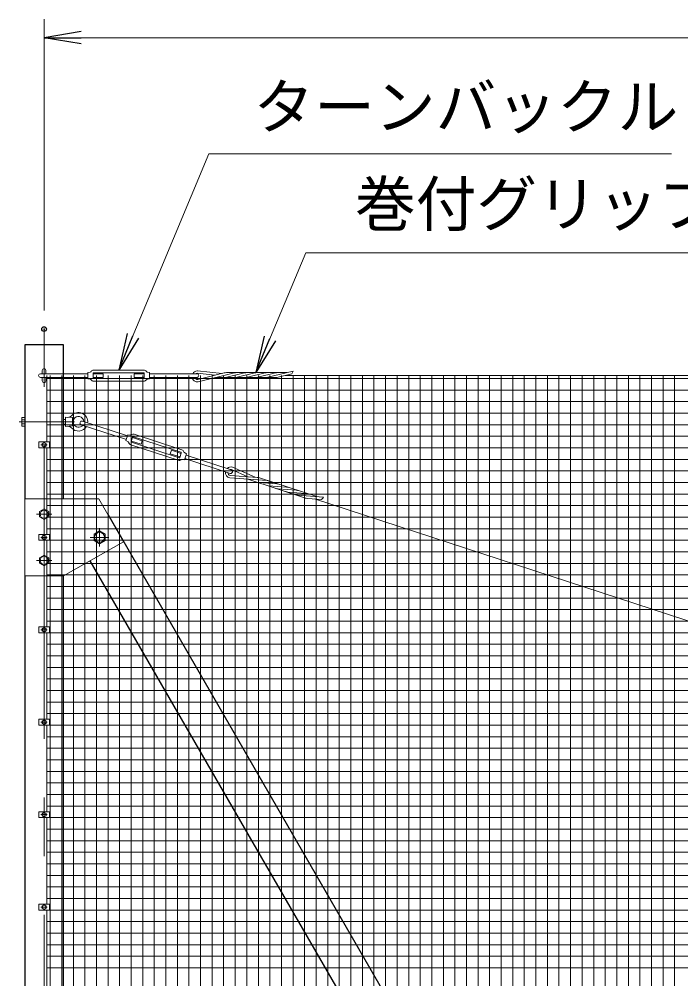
# Model space of a CAD drawing. Units: millimetres, scale not verified. Extents: x -12600 to 12600, y -8910 to 8910.
# Drawn here: x -10099 to -7953, y 1846 to 4960 of the extents above; entities that cross this region are included whole.
import ezdxf
from ezdxf.enums import TextEntityAlignment as Align

# ---------------------------------------------------------------- set-up
doc = ezdxf.new("R2010")
doc.units = ezdxf.units.MM
doc.header["$LTSCALE"] = 30
doc.header["$PDMODE"] = 32
doc.header["$PDSIZE"] = 15
doc.linetypes.add('USER1', pattern=[50.8, 31.75, -6.35, 6.35, -6.35])
for name, color, linetype, lineweight in [('0-0_D-STR1', 1, 'Continuous', 25), ('0-1_D-BMK', 2, 'USER1', 13), ('0-2_D-STR3', 3, 'Continuous', 13), ('0-4_D-STR-DIM', 7, 'Continuous', 13), ('0-7_D-STR-TXT', 7, 'Continuous', 13), ('0-9_D-STR2', 7, 'Continuous', 13)]:
    doc.layers.add(name, color=color, linetype=linetype, lineweight=lineweight)
doc.layers.add('0-5_0', color=7, linetype='Continuous')
doc.layers.add('0-6_Defpoints', color=8, linetype='Continuous')
doc.styles.add('ＭＳ ゴシック', font='')
doc.styles.get('ＭＳ ゴシック').set_extended_font_data('MS Gothic')

# ---------------------------------------------------------------- blocks, each defined once
blk = doc.blocks.new('_Open')
at = {"layer": '0-5_0'}
blk.add_line((-30, 5), (0, 0), dxfattribs=at)
blk.add_lwpolyline([(-30, -5), (0, 0), (-30, 0)], dxfattribs=at)

msp = doc.modelspace()

# ---------------------------------------------------------------- linework, layer by layer
at = {"layer": '0-0_D-STR1'}
for p, q in [((-9955.48, 3903.39), (-10080.48, 3903.39)), ((-10080.48, 3903.39), (-10080.48, 3403.39)), ((-9955.48, 3403.39), (-9955.48, 3903.39)), ((-9810.39, 3352.05), (-9810.96, 3351.72)), ((-7279.48, -1031.61), (-9810.39, 3352.05)), ((-7404.48, -1065.11), (-9868.39, 3202.51)), ((-10080.48, 3153.39), (-10080.48, -1896.61)), ((-9955.48, -1896.61), (-9955.48, 3153.39))]:
    msp.add_line(p, q, dxfattribs=at)
at = {"layer": '0-1_D-BMK'}
for p, q in [((-10017.98, -1947.61), (-10017.98, 3954.39)), ((-10098.59, 3653.39), (-9919.08, 3653.39)), ((-10027.98, 3578.39), (-10007.98, 3578.39)), ((-9992.98, 3353.39), (-10042.98, 3353.39)), ((-9837.98, 3308.39), (-9837.98, 3248.39)), ((-10027.98, 3278.39), (-10007.98, 3278.39)), ((-9867.98, 3278.39), (-9807.98, 3278.39)), ((-9992.98, 3203.39), (-10042.98, 3203.39)), ((-10027.98, 2978.39), (-10007.98, 2978.39)), ((-10027.98, 2678.39), (-10007.98, 2678.39)), ((-10027.98, 2378.39), (-10007.98, 2378.39)), ((-10027.98, 2078.39), (-10007.98, 2078.39))]:
    msp.add_line(p, q, dxfattribs=at)
at = {"layer": '0-2_D-STR3'}
for p, q in [((-10029.98, 3809.39), (-9875.98, 3809.39)), ((-10023.98, 3820.39), (-10023.98, 3809.39)), ((-10011.98, 3820.39), (-10011.98, 3809.39)), ((-10009.48, 3587.89), (-10009.48, 3803.39)), ((-9875.98, 3813.39), (-9868.18, 3815.06)), ((-9875.98, 3793.39), (-9875.98, 3813.39)), ((-9858.98, 3795.89), (-9858.98, 3810.89)), ((-9858.98, 3809.39), (-9825.98, 3809.39)), ((-9856.98, 3821.39), (-9694.98, 3821.39)), ((-9856.98, 3812.89), (-9694.98, 3812.89)), ((-9725.98, 3797.39), (-9725.98, 3809.39)), ((-9725.98, 3809.39), (-9692.98, 3809.39)), ((-9692.98, 3795.89), (-9692.98, 3810.89)), ((-9675.98, 3809.39), (-9521.98, 3809.39)), ((-9521.12, 3810.74), (-9463.45, 3804.76)), ((-9520.91, 3818.76), (-9440.58, 3810.43)), ((-9519.72, 3790.8), (-9434.06, 3812.04)), ((-9518.48, 3782.87), (-9400.82, 3812.04)), ((-9231.06, 3812.93), (-9426.84, 3812.93)), ((-9424.83, 3797.85), (-9367.58, 3812.04)), ((-9391.59, 3797.85), (-9334.34, 3812.04)), ((-9358.35, 3797.85), (-9301.1, 3812.04)), ((-9325.11, 3797.85), (-9267.86, 3812.04)), ((-9291.87, 3797.85), (-9210.06, 3818.13)), ((-9258.63, 3797.85), (-9213.95, 3808.93)), ((-9236.29, 3803.39), (2782.02, 3803.39)), ((-10029.98, 3797.39), (-9875.98, 3797.39)), ((-10023.98, 3797.39), (-10023.98, 3786.39)), ((-10011.98, 3797.39), (-10011.98, 3786.39)), ((-9875.98, 3793.39), (-9868.18, 3791.71)), ((-9856.98, 3793.89), (-9694.98, 3793.89)), ((-9856.98, 3785.39), (-9694.98, 3785.39)), ((-9725.98, 3797.39), (-9692.98, 3797.39)), ((-9675.98, 3793.39), (-9683.78, 3791.71)), ((-9675.98, 3797.39), (-9521.98, 3797.39)), ((-9264.92, 3796.96), (-9461.63, 3796.96)), ((-10090.48, 3663.93), (-10090.48, 3642.92)), ((-10089.68, 3667.24), (-10080.48, 3667.24)), ((-10080.48, 3660.31), (-10089.68, 3660.31)), ((-10080.48, 3646.46), (-10089.68, 3646.46)), ((-10080.48, 3667.24), (-10080.48, 3639.54)), ((-9955.48, 3661.39), (-9948.48, 3661.39)), ((-9955.48, 3645.39), (-9948.48, 3645.39)), ((-9948.48, 3668.39), (-9948.48, 3638.39)), ((-9925.48, 3666.89), (-9925.48, 3639.89)), ((-9925.48, 3639.89), (-9922.04, 3645.39)), ((-9922.04, 3661.39), (-9922.04, 3645.39)), ((-9897.42, 3644.11), (-9751.05, 3596.22)), ((-9893.68, 3655.51), (-9747.32, 3607.63)), ((-10089.68, 3639.54), (-10080.48, 3639.54)), ((-9948.48, 3638.39), (-9925.48, 3639.89)), ((-9725.53, 3613.13), (-9571.56, 3562.75)), ((-10035.18, 3587.89), (-10000.78, 3587.89)), ((-10035.18, 3587.89), (-10035.18, 3568.89)), ((-10024.48, 3582.14), (-10017.98, 3585.89)), ((-10024.48, 3574.63), (-10024.48, 3582.14)), ((-10017.98, 3585.89), (-10011.48, 3582.14)), ((-10011.48, 3582.14), (-10011.48, 3574.63)), ((-10000.78, 3587.89), (-10000.78, 3568.89)), ((-9752.3, 3592.42), (-9746.08, 3611.43)), ((-9752.3, 3592.42), (-9745.4, 3588.41)), ((-9746.08, 3611.43), (-9738.14, 3610.59)), ((-9735.36, 3589.51), (-9730.7, 3603.77)), ((-9734.08, 3586.99), (-9580.11, 3536.62)), ((-9731.16, 3602.34), (-9699.8, 3592.08)), ((-9728.17, 3605.05), (-9574.21, 3554.68)), ((-10035.18, 3568.89), (-10000.78, 3568.89)), ((-10017.98, 3570.88), (-10024.48, 3574.63)), ((-10011.48, 3574.63), (-10017.98, 3570.88)), ((-10009.48, 3287.89), (-10009.48, 3568.89)), ((-9736.73, 3578.91), (-9582.76, 3528.54)), ((-9608.49, 3549.58), (-9604.76, 3560.99)), ((-9604.76, 3560.99), (-9573.39, 3550.73)), ((-9577.59, 3537.9), (-9572.93, 3552.15)), ((-9608.49, 3549.58), (-9577.12, 3539.32)), ((-9562.21, 3530.23), (-9570.14, 3531.07)), ((-9560.97, 3534.04), (-9414.6, 3486.15)), ((-9557.24, 3545.44), (-9410.87, 3497.56)), ((-9409.63, 3498.58), (-9356.67, 3474.95)), ((-9406.93, 3506.13), (-9333.18, 3473.23)), ((-9415.79, 3471.26), (-9294.88, 3462.41)), ((-9414.5, 3479.19), (-9326.48, 3472.74)), ((-9170.41, 3405.82), (-9357.37, 3466.98)), ((-9133.27, 3410.46), (-9319.34, 3471.34)), ((-9322.12, 3456.38), (-9263.29, 3452.07)), ((-9290.53, 3446.05), (-9231.7, 3441.74)), ((-9258.94, 3435.71), (-9200.11, 3431.4)), ((-9840.48, 3403.39), (-10080.48, 3403.39)), ((-9227.35, 3425.37), (-9168.51, 3421.06)), ((-9195.76, 3415.04), (-9111.68, 3408.88)), ((-9164.16, 3404.7), (-9118.25, 3401.34)), ((-9141.21, 3403.02), (-389.27, 539.76)), ((-10035.18, 3287.89), (-10000.78, 3287.89)), ((-10035.18, 3287.89), (-10035.18, 3268.89)), ((-10024.48, 3282.14), (-10017.98, 3285.89)), ((-10024.48, 3274.63), (-10024.48, 3282.14)), ((-10017.98, 3270.88), (-10024.48, 3274.63)), ((-10017.98, 3285.89), (-10011.48, 3282.14)), ((-10011.48, 3274.63), (-10017.98, 3270.88)), ((-10011.48, 3282.14), (-10011.48, 3274.63)), ((-10000.78, 3287.89), (-10000.78, 3268.89)), ((-10035.18, 3268.89), (-10000.78, 3268.89)), ((-10009.48, 2987.89), (-10009.48, 3268.89)), ((-10035.18, 2987.89), (-10000.78, 2987.89)), ((-10035.18, 2987.89), (-10035.18, 2968.89)), ((-10035.18, 2968.89), (-10000.78, 2968.89)), ((-10024.48, 2982.14), (-10017.98, 2985.89)), ((-10024.48, 2974.63), (-10024.48, 2982.14)), ((-10017.98, 2970.88), (-10024.48, 2974.63)), ((-10017.98, 2985.89), (-10011.48, 2982.14)), ((-10011.48, 2974.63), (-10017.98, 2970.88)), ((-10011.48, 2982.14), (-10011.48, 2974.63)), ((-10009.48, 2687.89), (-10009.48, 2968.89)), ((-10000.78, 2987.89), (-10000.78, 2968.89)), ((-10035.18, 2687.89), (-10000.78, 2687.89)), ((-10035.18, 2687.89), (-10035.18, 2668.89)), ((-10024.48, 2682.14), (-10017.98, 2685.89)), ((-10024.48, 2674.63), (-10024.48, 2682.14)), ((-10017.98, 2685.89), (-10011.48, 2682.14)), ((-10011.48, 2682.14), (-10011.48, 2674.63)), ((-10000.78, 2687.89), (-10000.78, 2668.89)), ((-10035.18, 2668.89), (-10000.78, 2668.89)), ((-10017.98, 2670.88), (-10024.48, 2674.63)), ((-10011.48, 2674.63), (-10017.98, 2670.88)), ((-10009.48, 2387.89), (-10009.48, 2668.89)), ((-10035.18, 2387.89), (-10000.78, 2387.89)), ((-10035.18, 2387.89), (-10035.18, 2368.89)), ((-10035.18, 2368.89), (-10000.78, 2368.89)), ((-10024.48, 2382.14), (-10017.98, 2385.89)), ((-10024.48, 2374.63), (-10024.48, 2382.14)), ((-10017.98, 2370.88), (-10024.48, 2374.63)), ((-10017.98, 2385.89), (-10011.48, 2382.14)), ((-10011.48, 2374.63), (-10017.98, 2370.88)), ((-10011.48, 2382.14), (-10011.48, 2374.63)), ((-10009.48, 2087.89), (-10009.48, 2368.89)), ((-10000.78, 2387.89), (-10000.78, 2368.89)), ((-10035.18, 2087.89), (-10000.78, 2087.89)), ((-10035.18, 2087.89), (-10035.18, 2068.89)), ((-10000.78, 2087.89), (-10000.78, 2068.89)), ((-10035.18, 2068.89), (-10000.78, 2068.89)), ((-10024.48, 2082.14), (-10017.98, 2085.89)), ((-10024.48, 2074.63), (-10024.48, 2082.14)), ((-10017.98, 2070.88), (-10024.48, 2074.63)), ((-10017.98, 2085.89), (-10011.48, 2082.14)), ((-10011.48, 2074.63), (-10017.98, 2070.88)), ((-10011.48, 2082.14), (-10011.48, 2074.63)), ((-10009.48, 1787.89), (-10009.48, 2068.89))]:
    msp.add_line(p, q, dxfattribs=at)
for points in [[(-9858.98, 3797.39), (-9825.98, 3797.39), (-9825.98, 3809.39)], [(-9675.98, 3793.39), (-9675.98, 3813.39), (-9683.78, 3815.06)], [(-9948.48, 3668.39), (-9925.48, 3666.89), (-9922.04, 3661.39)], [(-9734.9, 3590.94), (-9703.53, 3580.68), (-9699.8, 3592.08)], [(-9562.21, 3530.23), (-9555.99, 3549.24), (-9562.89, 3553.26)], [(-9955.48, 3153.39), (-10080.48, 3153.39), (-10080.48, 3403.39)], [(-9840.48, 3403.39), (-9760.48, 3263.39), (-9955.48, 3153.39)]]:
    msp.add_lwpolyline(points, dxfattribs=at)
for points in [[(-10003, 3362.04), (-10017.98, 3370.69), (-10032.96, 3362.04), (-10032.96, 3344.74), (-10017.98, 3336.09), (-10003, 3344.74)], [(-9855.99, 3267.99), (-9837.98, 3257.59), (-9819.97, 3267.99), (-9819.97, 3288.79), (-9837.98, 3299.19), (-9855.99, 3288.79)], [(-10003, 3212.04), (-10017.98, 3220.69), (-10032.96, 3212.04), (-10032.96, 3194.74), (-10017.98, 3186.09), (-10003, 3194.74)]]:
    msp.add_lwpolyline(points, close=True, dxfattribs=at)
for centre, radius in [((-10017.98, 3578.39), 6.25), ((-10017.98, 3353.39), 13.11), ((-10017.98, 3278.39), 6.25), ((-9837.98, 3278.39), 16.09), ((-10017.98, 3203.39), 13.11), ((-10017.98, 2978.39), 6.25), ((-10017.98, 2678.39), 6.25), ((-10017.98, 2378.39), 6.25), ((-10017.98, 2078.39), 6.25)]:
    msp.add_circle(centre, radius, dxfattribs=at)
for centre, radius, start, end in [((-10029.98, 3803.39), 6, 90, 270), ((-10017.98, 3820.39), 6, 0, 180), ((-9869.02, 3818.97), 4, 282.09925, 326.11888), ((-9856.98, 3810.89), 10.5, 90, 146.11888), ((-9856.98, 3810.89), 2, 90, 180), ((-9694.98, 3810.89), 10.5, 33.88112, 90), ((-9694.98, 3810.89), 2, 0, 90), ((-9682.95, 3818.97), 4, 213.88112, 257.90075), ((-9520.1, 3800.79), 18, 92.82496, 151.48944), ((-9520.1, 3800.79), 10, 95.82544, 120.77566), ((-9521.98, 3803.39), 6, 270, 90), ((-9426.84, 3782.93), 30, 90, 103.92636), ((-9393.6, 3782.93), 30, 90, 103.92636), ((-9360.36, 3782.93), 30, 90, 103.92636), ((-9327.12, 3782.93), 30, 90, 103.92636), ((-9293.88, 3782.93), 30, 90, 103.92636), ((-9260.64, 3782.93), 30, 90, 103.92636), ((-9277.32, 3841.18), 71.11, 333.02173, 341.08588), ((-10017.98, 3786.39), 6, 180, 0), ((-9869.02, 3787.8), 4, 33.88112, 77.90075), ((-9856.98, 3795.89), 10.5, 213.88112, 270), ((-9856.98, 3795.89), 2, 180, 270), ((-9694.98, 3795.89), 2, 270, 0), ((-9694.98, 3795.89), 10.5, 270, 326.11888), ((-9682.95, 3787.8), 4, 102.09925, 146.11888), ((-9520.1, 3800.79), 18, 191.63319, 275.17572), ((-9520.1, 3800.79), 10, 199.92759, 272.18972), ((-9432.05, 3826.97), 30, 270, 283.92645), ((-9398.81, 3826.97), 30, 270, 283.92645), ((-9365.57, 3826.97), 30, 270, 283.92645), ((-9332.33, 3826.97), 30, 270, 283.92645), ((-9299.09, 3826.97), 30, 270, 283.92645), ((-9265.85, 3826.97), 30, 270, 283.92645), ((-9906.48, 3653.39), 30, 353.42106, 139.66701), ((-10082.6, 3663.77), 7.88, 153.93467, 206.06533), ((-10060.11, 3653.39), 30.37, 166.82041, 193.17959), ((-10082.59, 3643), 7.89, 153.96929, 206.03071), ((-9940.02, 3681.86), 14, 266.2686, 319.66701), ((-9906.48, 3653.39), 17.5, 1.93514, 152.79711), ((-9906.48, 3653.39), 17.5, 207.20289, 321.83305), ((-9895.55, 3649.81), 6, 71.8841, 251.8841), ((-9940.02, 3624.91), 14, 40.33299, 93.7314), ((-9906.48, 3653.39), 30, 220.33299, 330.34714), ((-9728.8, 3603.15), 10.5, 71.8841, 128.00298), ((-9747.42, 3584.95), 4, 15.76521, 59.78484), ((-9733.46, 3588.89), 10.5, 195.76521, 251.8841), ((-9737.72, 3614.57), 4, 263.98335, 308.00298), ((-9733.46, 3588.89), 2, 161.8841, 251.8841), ((-9728.8, 3603.15), 2, 71.8841, 161.8841), ((-9574.83, 3552.77), 2, 341.8841, 71.8841), ((-9574.83, 3552.77), 10.5, 15.76521, 71.8841), ((-9560.87, 3556.71), 4, 195.76521, 239.78484), ((-9579.49, 3538.52), 10.5, 251.8841, 308.00298), ((-9579.49, 3538.52), 2, 251.8841, 341.8841), ((-9570.56, 3527.09), 4, 83.98335, 128.00298), ((-9411.75, 3488.81), 18, 173.51729, 257.05981), ((-9411.75, 3488.81), 18, 74.70906, 133.37353), ((-9411.75, 3488.81), 10, 181.81168, 254.07382), ((-9412.73, 3491.85), 6, 251.8841, 71.8841), ((-9411.75, 3488.81), 10, 77.70954, 102.65975), ((-9319.93, 3486.3), 30, 251.8841, 265.81055), ((-9328.67, 3442.82), 30, 71.8841, 85.81046), ((-9297.08, 3432.49), 30, 71.8841, 85.81046), ((-9288.34, 3475.97), 30, 251.8841, 265.81055), ((-9256.75, 3465.63), 30, 251.8841, 265.81055), ((-9265.48, 3422.15), 30, 71.8841, 85.81046), ((-9225.16, 3455.29), 30, 251.8841, 265.81055), ((-9233.89, 3411.82), 30, 71.8841, 85.81046), ((-9202.3, 3401.48), 30, 71.8841, 85.81046), ((-9193.56, 3444.96), 30, 251.8841, 265.81055), ((-9161.97, 3434.62), 30, 251.8841, 265.81055), ((-9170.71, 3391.14), 30, 71.8841, 85.81046), ((-9168.45, 3451.7), 71.11, 314.90582, 322.96997)]:
    msp.add_arc(centre, radius, start, end, dxfattribs=at)
at = {"layer": '0-4_D-STR-DIM'}
for p, q in [((-10017.98, 4014.39), (-10017.98, 4960.12)), ((-9897.98, 4900.12), (-137.98, 4900.12))]:
    msp.add_line(p, q, dxfattribs=at)
at = {"layer": '0-6_Defpoints'}
msp.add_point((-10017.98, 3954.39), dxfattribs=at)
at = {"layer": '0-7_D-STR-TXT'}
for points in [[(-7982.75, 4523.49), (-9483.24, 4523.49), (-9775.21, 3823.23)], [(-7844.9, 4201.77), (-9169.5, 4201.77), (-9330.86, 3814.77)]]:
    msp.add_lwpolyline(points, dxfattribs=at)
at = {"layer": '0-9_D-STR2'}
for p, q in [((-9998.04, 303.39), (-9998.04, 3803.39)), ((-9960.54, 303.39), (-9960.54, 3803.39)), ((-9923.04, 303.39), (-9923.04, 3803.39)), ((-9885.54, 303.39), (-9885.54, 3803.39)), ((-9848.04, 303.39), (-9848.04, 3803.39)), ((-9810.54, 1345.48), (-9810.54, 3803.39)), ((-9773.04, 1345.48), (-9773.04, 3803.39)), ((-9735.54, 1345.48), (-9735.54, 3803.39)), ((-9698.04, 1345.48), (-9698.04, 3803.39)), ((-9660.54, 1345.48), (-9660.54, 3803.39)), ((-9623.04, 1345.48), (-9623.04, 3803.39)), ((-9585.54, 1345.48), (-9585.54, 3803.39)), ((-9548.04, 1345.48), (-9548.04, 3803.39)), ((-9510.54, 1345.48), (-9510.54, 3803.39)), ((-9473.04, 1345.48), (-9473.04, 3803.39)), ((-9435.54, 1345.48), (-9435.54, 3803.39)), ((-9398.04, 1345.48), (-9398.04, 3803.39)), ((-9360.54, 1345.48), (-9360.54, 3803.39)), ((-9323.04, 1345.48), (-9323.04, 3803.39)), ((-9285.54, 1345.48), (-9285.54, 3803.39)), ((-9248.04, 1345.48), (-9248.04, 3803.39)), ((-9210.54, 1345.48), (-9210.54, 3803.39)), ((-9173.04, 1345.48), (-9173.04, 3803.39)), ((-9135.54, 1345.48), (-9135.54, 3803.39)), ((-9098.04, 1345.48), (-9098.04, 3803.39)), ((-9060.54, 1345.48), (-9060.54, 3803.39)), ((-9023.04, 1345.48), (-9023.04, 3803.39)), ((-8985.54, 1345.48), (-8985.54, 3803.39)), ((-8948.04, 1345.48), (-8948.04, 3803.39)), ((-8910.54, 1345.48), (-8910.54, 3803.39)), ((-8873.04, 1345.48), (-8873.04, 3803.39)), ((-8835.54, 1345.48), (-8835.54, 3803.39)), ((-8798.04, 303.39), (-8798.04, 3803.39)), ((-8760.54, 303.39), (-8760.54, 3803.39)), ((-8723.04, 303.39), (-8723.04, 3803.39)), ((-8685.54, 303.39), (-8685.54, 3803.39)), ((-8648.04, 303.39), (-8648.04, 3803.39)), ((-8610.54, 303.39), (-8610.54, 3803.39)), ((-8573.04, 303.39), (-8573.04, 3803.39)), ((-8535.54, 303.39), (-8535.54, 3803.39)), ((-8498.04, 303.39), (-8498.04, 3803.39)), ((-8460.54, 303.39), (-8460.54, 3803.39)), ((-8423.04, 303.39), (-8423.04, 3803.39)), ((-8385.54, 303.39), (-8385.54, 3803.39)), ((-8348.04, 303.39), (-8348.04, 3803.39)), ((-8310.54, 303.39), (-8310.54, 3803.39)), ((-8273.04, 303.39), (-8273.04, 3803.39)), ((-8235.54, 303.39), (-8235.54, 3803.39)), ((-8198.04, 303.39), (-8198.04, 3803.39)), ((-8160.54, 303.39), (-8160.54, 3803.39)), ((-8123.04, 303.39), (-8123.04, 3803.39)), ((-8085.54, 303.39), (-8085.54, 3803.39)), ((-8048.04, 404.95), (-8048.04, 3803.39)), ((-8010.54, 507.98), (-8010.54, 3803.39)), ((-7973.04, 611.01), (-7973.04, 3803.39)), ((-10009.48, 3793.91), (-6814.57, 3793.91)), ((-10009.48, 3756.41), (-6828.21, 3756.41)), ((-10009.48, 3718.91), (-6841.86, 3718.91)), ((-10009.48, 3681.41), (-6855.51, 3681.41)), ((-10009.48, 3643.91), (-6869.16, 3643.91)), ((-10009.48, 3606.41), (-6882.81, 3606.41)), ((-10009.48, 3568.91), (-6896.46, 3568.91)), ((-10009.48, 3531.41), (-6910.11, 3531.41)), ((-10009.48, 3493.91), (-6923.76, 3493.91)), ((-10009.48, 3456.41), (-6937.4, 3456.41)), ((-10009.48, 3418.91), (-6951.05, 3418.91)), ((-10009.48, 3381.41), (-6964.7, 3381.41)), ((-10009.48, 3343.91), (-6978.35, 3343.91)), ((-10009.48, 3306.41), (-6992, 3306.41)), ((-10009.48, 3268.91), (-7005.65, 3268.91)), ((-10009.48, 3231.41), (-7019.3, 3231.41)), ((-10009.48, 3193.91), (-7032.95, 3193.91)), ((-10009.48, 3156.41), (-7046.6, 3156.41)), ((-10009.48, 3118.91), (-7060.24, 3118.91)), ((-10009.48, 3081.41), (-7073.89, 3081.41)), ((-10009.48, 3043.91), (-7087.54, 3043.91)), ((-10009.48, 3006.41), (-7101.19, 3006.41)), ((-10009.48, 2968.91), (-7114.84, 2968.91)), ((-10009.48, 2931.41), (-7128.49, 2931.41)), ((-10009.48, 2893.91), (-7142.14, 2893.91)), ((-10009.48, 2856.41), (-7155.79, 2856.41)), ((-10009.48, 2818.91), (-7169.44, 2818.91)), ((-10009.48, 2781.41), (-7183.08, 2781.41)), ((-10009.48, 2743.91), (-7196.73, 2743.91)), ((-10009.48, 2706.41), (-7210.38, 2706.41)), ((-10009.48, 2668.91), (-7224.03, 2668.91)), ((-10009.48, 2631.41), (-7237.68, 2631.41)), ((-10009.48, 2593.91), (-7251.33, 2593.91)), ((-10009.48, 2556.41), (-7264.98, 2556.41)), ((-10009.48, 2518.91), (-7278.63, 2518.91)), ((-10009.48, 2481.41), (-7292.28, 2481.41)), ((-10009.48, 2443.91), (-7305.92, 2443.91)), ((-10009.48, 2406.41), (-7319.57, 2406.41)), ((-10009.48, 2368.91), (-7333.22, 2368.91)), ((-10009.48, 2331.41), (-7346.87, 2331.41)), ((-10009.48, 2293.91), (-7360.52, 2293.91)), ((-10009.48, 2256.41), (-7374.17, 2256.41)), ((-10009.48, 2218.91), (-7387.82, 2218.91)), ((-10009.48, 2181.41), (-7401.47, 2181.41)), ((-10009.48, 2143.91), (-7415.12, 2143.91)), ((-10009.48, 2106.41), (-7428.76, 2106.41)), ((-10009.48, 2068.91), (-7442.41, 2068.91)), ((-10009.48, 2031.41), (-7456.06, 2031.41)), ((-10009.48, 1993.91), (-7469.71, 1993.91)), ((-10009.48, 1956.41), (-7483.36, 1956.41)), ((-10009.48, 1918.91), (-7497.01, 1918.91)), ((-10009.48, 1881.41), (-7510.66, 1881.41))]:
    msp.add_line(p, q, dxfattribs=at)

# ---------------------------------------------------------------- block references
at = {"layer": '0-4_D-STR-DIM', "xscale": 4, "yscale": 4, "rotation": 180}
msp.add_blockref('_Open', (-10017.98, 4900.12), dxfattribs=at)
at = {"layer": '0-7_D-STR-TXT', "xscale": 4, "yscale": 4, "rotation": 247.36628}
for p in [(-9775.98, 3821.39), (-9331.63, 3812.93)]:
    msp.add_blockref('_Open', p, dxfattribs=at)

# ---------------------------------------------------------------- texts
at = {"layer": '0-7_D-STR-TXT', "style": 'ＭＳ ゴシック'}
for s, p in [('ターンバックル', (-9338.84, 4560.87)), ('巻付グリップ', (-9009.87, 4245.24))]:
    msp.add_text(s, height=144.3, dxfattribs=at).set_placement(p, align=Align.BOTTOM_LEFT)

doc.saveas('drawing.dxf')
